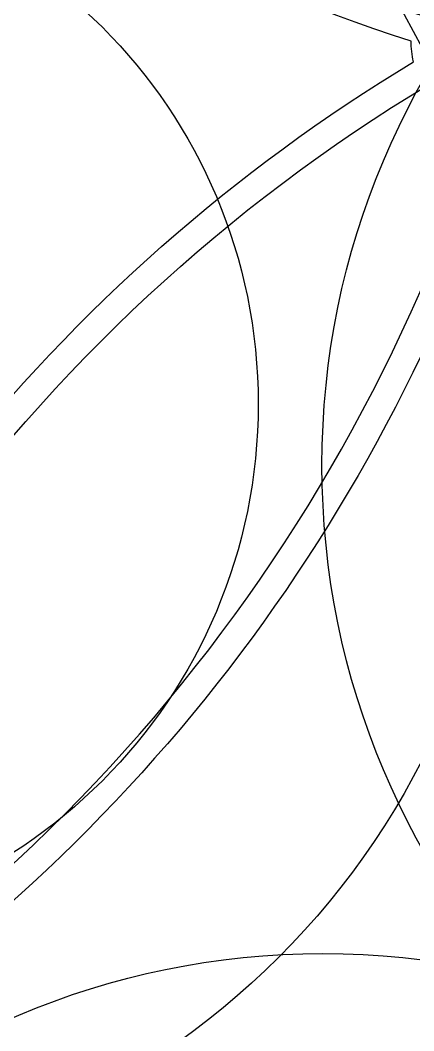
# Model space of a CAD drawing. Extents: x 309418 to 1212698, y 3438380 to 6877191.
# Drawn here: x 606461.575 to 606463.153, y 3438589.429 to 3438593.476 of the extents above; entities that cross this region are included whole.
import ezdxf

# ---------------------------------------------------------------- set-up
doc = ezdxf.new("R2010")
doc.units = 0
doc.header["$MEASUREMENT"] = 0
doc.layers.add('LA-FLOWERING-TREE', color=221, linetype='Continuous')
doc.layers.add('LA-FURN-PERGOLA-POOL DECK-02', color=32, linetype='Continuous')

# ---------------------------------------------------------------- blocks, each defined once
blk = doc.blocks.new('tent kids')
at = {"layer": 'LA-FURN-PERGOLA-POOL DECK-02'}
for points in [[(731928.762, 294594.6281, 0.209883), (731928.762, 294599.6281, -0.83868)], [(731933.762, 294599.6281, -0.209883), (731928.762, 294599.6281, 0.83868)], [(731933.762, 294594.6281, -0.209883), (731933.762, 294599.6281, 0.83868)], [(731933.762, 294594.6281, 0.209883), (731928.762, 294594.6281, -0.83868)]]:
    blk.add_lwpolyline(points, format="xyb", dxfattribs=at)
blk.add_lwpolyline([(731933.5428, 294599.3552, -0.05443), (731933.4891, 294599.4089, -0.182094), (731929.0349, 294599.4089, -0.05443), (731928.9812, 294599.3552, -0.182094), (731928.9812, 294594.901, -0.05443), (731929.0349, 294594.8472, -0.182094), (731933.4891, 294594.8472, -0.05443), (731933.5428, 294594.901, -0.182094)], format="xyb", close=True, dxfattribs=at)

msp = doc.modelspace()

# ---------------------------------------------------------------- linework, layer by layer
at = {"layer": 'LA-FLOWERING-TREE'}
for centre, radius in [((606460.39578, 3438591.93924), 3.13344), ((606465.91843, 3438591.69399), 3.13344), ((606460.39578, 3438591.93924), 2.13344), ((606462.78892, 3438586.60496), 3.13344)]:
    msp.add_circle(centre, radius, dxfattribs=at)

# ---------------------------------------------------------------- block references
at = {"layer": 'LA-FURN-PERGOLA-POOL DECK-02', "xscale": 1.097475299388668, "yscale": 1.097475299388668, "zscale": 1.097475299388668, "rotation": 321.6764723266944}
for p in [(-224211.67155, 3683063.83534, 0), (-224215.07428, 3683059.53038, 0), (-224210.76931, 3683056.12765, 0)]:
    msp.add_blockref('tent kids', p, dxfattribs=at)

doc.saveas('drawing.dxf')
